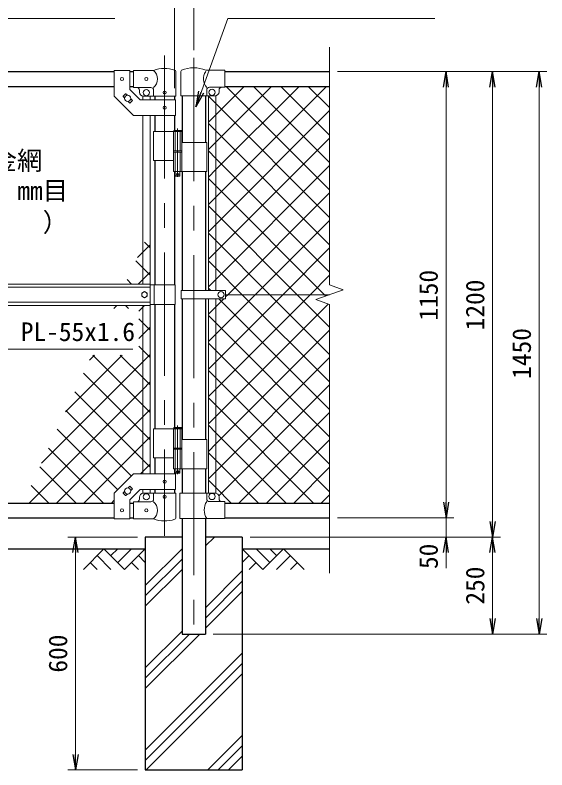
# Model space of a CAD drawing. Units: millimetres, scale not verified. Extents: x -4200 to 4200, y -2970 to 2970.
# Drawn here: x -2045 to -674, y -1039 to 907 of the extents above; entities that cross this region are included whole.
import ezdxf
from ezdxf.enums import TextEntityAlignment as Align

# ---------------------------------------------------------------- set-up
doc = ezdxf.new("R2010")
doc.units = ezdxf.units.MM
doc.header["$LTSCALE"] = 10
doc.linetypes.add('DASHED', pattern=[7.5, 6, -1.5])
doc.linetypes.add('USER1', pattern=[50.8, 31.75, -6.35, 6.35, -6.35])
for name, color, linetype, lineweight in [('0-1_D-BMK', 2, 'USER1', 13), ('0-2_D-STR1', 1, 'Continuous', 25), ('0-3_D-STR3', 3, 'Continuous', 13), ('0-4_D-BGD', 7, 'Continuous', 25), ('0-5_D-STR4', 7, 'Continuous', 25), ('0-6_D-DCR-HCH', 7, 'Continuous', 13), ('0-7_D-STR-DIM', 7, 'Continuous', 13), ('0-A_D-STR-TXT', 7, 'Continuous', 13), ('0-B_D-STR2', 7, 'Continuous', 13)]:
    doc.layers.add(name, color=color, linetype=linetype, lineweight=lineweight)
doc.layers.add('0-8_0', color=7, linetype='Continuous')
doc.styles.add('ＭＳ ゴシック', font='')
doc.styles.get('ＭＳ ゴシック').set_extended_font_data('MS Gothic')

# ---------------------------------------------------------------- blocks, each defined once
blk = doc.blocks.new('_Open')
at = {"layer": '0-8_0'}
blk.add_line((-10, 1.667), (0, 0), dxfattribs=at)
blk.add_lwpolyline([(-10, -1.667), (0, 0), (-10, 0)], dxfattribs=at)

msp = doc.modelspace()

# ---------------------------------------------------------------- linework, layer by layer
at = {"layer": '0-1_D-BMK'}
for p, q in [((-1659.2, 803.1), (-1659.2, -435.29)), ((-1584.05, 796.61), (-1584.05, -699.21)), ((-1625.78, 614.79), (-1625.78, 489.9)), ((-1629.4, 496.87), (-1622.15, 496.87)), ((-1625.64, -151.21), (-1625.64, -276.1)), ((-1629.26, -269.13), (-1622.01, -269.13))]:
    msp.add_line(p, q, dxfattribs=at)
at = {"layer": '0-2_D-STR1'}
for p, q in [((-2423.4, 761.37), (-1789.2, 761.37)), ((-1749.2, 761.37), (-1739.2, 761.37)), ((-1504.05, 761.37), (-1234.05, 761.37)), ((-2423.4, 723.37), (-1789.2, 723.37)), ((-1749.2, 723.37), (-1739.2, 723.37)), ((-1504.05, 723.37), (-1234.05, 723.37)), ((-1684.6, 698.37), (-1684.6, 688.32)), ((-1633.8, 698.37), (-1633.8, 688.32)), ((-1614.3, 699.07), (-1614.3, 578.87)), ((-1553.8, 699.07), (-1553.8, 578.87)), ((-1684.6, 648.32), (-1684.6, 606.87)), ((-1633.8, 648.32), (-1633.8, 609.87)), ((-1684.6, 531.87), (-1684.6, 211.37)), ((-1633.8, 503.87), (-1633.8, 211.37)), ((-1614.3, 503.87), (-1614.3, 196.87)), ((-1553.8, 503.87), (-1553.8, 196.87)), ((-1614.3, 175.87), (-1614.3, -187.13)), ((-1553.8, 175.87), (-1553.8, -187.13)), ((-1684.6, 161.37), (-1684.6, -159.13)), ((-1633.8, 161.37), (-1633.8, -156.13)), ((-1684.6, -234.13), (-1684.6, -275.58)), ((-1633.8, -262.13), (-1633.8, -275.58)), ((-1614.3, -262.13), (-1614.3, -324.93)), ((-1553.8, -262.13), (-1553.8, -324.93)), ((-1684.6, -315.58), (-1684.6, -325.63)), ((-1633.8, -315.58), (-1633.8, -325.63)), ((-2423.4, -350.63), (-1789.2, -350.63)), ((-1749.2, -350.63), (-1739.2, -350.63)), ((-1504.05, -350.63), (-1234.05, -350.63)), ((-2423.4, -388.63), (-1789.2, -388.63)), ((-1749.2, -388.63), (-1739.2, -388.63)), ((-1504.05, -388.63), (-1234.05, -388.63)), ((-1614.3, -390.93), (-1614.3, -688.63)), ((-1553.8, -390.93), (-1553.8, -688.63)), ((-1614.3, -688.63), (-1553.8, -688.63))]:
    msp.add_line(p, q, dxfattribs=at)
at = {"layer": '0-3_D-STR3'}
for p, q in [((-1789.2, 764.57), (-1789.2, 698.32)), ((-1749.2, 764.57), (-1789.2, 764.57)), ((-1749.2, 764.57), (-1749.2, 714.89)), ((-1739.2, 764.37), (-1687.75, 764.37)), ((-1739.2, 764.37), (-1739.2, 720.37)), ((-1630.65, 698.37), (-1630.65, 762.06)), ((-1617.45, 761.92), (-1617.45, 699.07)), ((-1552.91, 765.07), (-1504.05, 765.07)), ((-1504.05, 721.07), (-1504.05, 765.07)), ((-1739.2, 720.37), (-1694.75, 720.37)), ((-1543.65, 721.07), (-1504.05, 721.07)), ((-1760.21, 703.98), (-1765.86, 698.33)), ((-1755.08, 700.27), (-1758.79, 703.98)), ((-1722.63, 688.32), (-1749.2, 714.89)), ((-1724.2, 713.37), (-1724.2, 708.37)), ((-1687.75, 698.37), (-1687.75, 713.37)), ((-1550.65, 714.07), (-1550.65, 699.07)), ((-1519.05, 709.07), (-1519.05, 714.07)), ((-1762.15, 693.2), (-1765.86, 696.91)), ((-1749.6, 680.65), (-1753.32, 684.37)), ((-1742.53, 686.31), (-1748.19, 680.65)), ((-1742.53, 687.72), (-1746.24, 691.44)), ((-1631.5, 688.32), (-1722.63, 688.32)), ((-1715.7, 698.37), (-1715.7, 688.32)), ((-1687.75, 698.37), (-1714.2, 698.37)), ((-1696.7, 698.37), (-1696.7, 688.32)), ((-1630.65, 698.37), (-1687.75, 698.37)), ((-1631.5, 688.32), (-1631.5, 648.32)), ((-1617.45, 699.07), (-1529.05, 699.07)), ((-1546.55, 699.07), (-1546.55, 196.87)), ((-1527.55, 699.07), (-1527.55, 196.87)), ((-1715.7, 648.32), (-1715.7, 213.87)), ((-1696.7, 648.32), (-1696.7, 213.87)), ((-1687.75, 606.87), (-1687.75, 531.87)), ((-1687.75, 606.87), (-1614.98, 606.87)), ((-1636.58, 606.87), (-1636.58, 556.87)), ((-1615.78, 608.87), (-1635.78, 608.87)), ((-1634.78, 609.87), (-1616.78, 609.87)), ((-1615.78, 608.87), (-1616.78, 609.87)), ((-1615.78, 608.87), (-1615.78, 606.87)), ((-1614.98, 606.87), (-1614.98, 556.87)), ((-1614.98, 578.87), (-1550.75, 578.87)), ((-1550.75, 578.87), (-1550.75, 503.87)), ((-1636.58, 556.87), (-1614.98, 556.87)), ((-1636.58, 553.87), (-1614.98, 553.87)), ((-1636.58, 553.87), (-1636.58, 503.87)), ((-1636.28, 556.87), (-1636.28, 553.87)), ((-1636.28, 553.87), (-1615.28, 553.87)), ((-1615.28, 556.87), (-1615.28, 553.87)), ((-1614.98, 553.87), (-1614.98, 503.87)), ((-1687.75, 531.87), (-1636.8, 531.87)), ((-1636.58, 503.87), (-1550.75, 503.87)), ((-1631.78, 503.87), (-1631.78, 492.87)), ((-1630.78, 491.87), (-1631.78, 492.87)), ((-1630.78, 491.87), (-1620.78, 491.87)), ((-1620.78, 491.87), (-1619.78, 492.87)), ((-2516.3, 213.87), (-1696.3, 213.87)), ((-2516.3, 205.87), (-1696.3, 205.87)), ((-1696.3, 158.87), (-1696.3, 213.87)), ((-1632.2, 211.37), (-1696.3, 211.37)), ((-1686.2, 211.37), (-1686.2, 161.37)), ((-1632.2, 211.37), (-1632.2, 161.37)), ((-1616.85, 196.87), (-1616.85, 175.87)), ((-1616.85, 196.87), (-1502.05, 196.87)), ((-1502.05, 196.87), (-1502.05, 175.87)), ((-1616.85, 175.87), (-1502.05, 175.87)), ((-1546.55, -324.93), (-1546.55, 175.87)), ((-1527.55, -324.93), (-1527.55, 175.87)), ((-1234.05, 186.37), (-1502.05, 186.37)), ((-2516.3, 166.87), (-1696.3, 166.87)), ((-2516.3, 158.87), (-1696.3, 158.87)), ((-1715.7, 158.87), (-1715.7, -275.58)), ((-1696.7, 158.87), (-1696.7, -275.58)), ((-1632.2, 161.37), (-1696.3, 161.37)), ((-1687.75, -159.13), (-1687.75, -234.13)), ((-1687.75, -159.13), (-1614.84, -159.13)), ((-1636.44, -159.13), (-1636.44, -209.13)), ((-1615.64, -157.13), (-1635.64, -157.13)), ((-1634.64, -156.13), (-1616.64, -156.13)), ((-1615.64, -157.13), (-1616.64, -156.13)), ((-1615.64, -157.13), (-1615.64, -159.13)), ((-1614.84, -159.13), (-1614.84, -209.13)), ((-1614.84, -187.13), (-1550.5, -187.13)), ((-1550.5, -187.13), (-1550.5, -262.13)), ((-1636.44, -209.13), (-1614.84, -209.13)), ((-1636.44, -212.13), (-1614.84, -212.13)), ((-1636.44, -212.13), (-1636.44, -262.13)), ((-1636.14, -209.13), (-1636.14, -212.13)), ((-1636.14, -212.13), (-1615.14, -212.13)), ((-1615.14, -209.13), (-1615.14, -212.13)), ((-1614.84, -212.13), (-1614.84, -262.13)), ((-1687.75, -234.13), (-1636.55, -234.13)), ((-1636.44, -262.13), (-1550.5, -262.13)), ((-1631.64, -262.13), (-1631.64, -273.13)), ((-1630.64, -274.13), (-1631.64, -273.13)), ((-1631.5, -315.58), (-1631.5, -275.58)), ((-1630.64, -274.13), (-1620.64, -274.13)), ((-1620.64, -274.13), (-1619.64, -273.13)), ((-1749.6, -307.92), (-1753.32, -311.63)), ((-1742.53, -313.57), (-1748.19, -307.92)), ((-1789.2, -391.83), (-1789.2, -325.58)), ((-1762.15, -320.46), (-1765.86, -324.18)), ((-1760.21, -331.25), (-1765.86, -325.59)), ((-1755.08, -327.53), (-1758.79, -331.25)), ((-1722.63, -315.58), (-1749.2, -342.15)), ((-1742.53, -314.99), (-1746.24, -318.7)), ((-1631.5, -315.58), (-1722.63, -315.58)), ((-1715.7, -315.58), (-1715.7, -325.63)), ((-1687.75, -325.63), (-1714.2, -325.63)), ((-1696.7, -315.58), (-1696.7, -325.63)), ((-1630.65, -325.63), (-1687.75, -325.63)), ((-1687.75, -325.63), (-1687.75, -340.63)), ((-1630.65, -325.63), (-1630.65, -389.33)), ((-1619.75, -324.93), (-1529.05, -324.93)), ((-1619.75, -324.93), (-1619.75, -390.93)), ((-1550.65, -324.93), (-1550.65, -339.93)), ((-1749.2, -391.83), (-1749.2, -342.15)), ((-1739.2, -347.63), (-1694.75, -347.63)), ((-1739.2, -391.63), (-1739.2, -347.63)), ((-1724.2, -340.63), (-1724.2, -335.63)), ((-1543.65, -346.93), (-1504.05, -346.93)), ((-1519.05, -334.93), (-1519.05, -339.93)), ((-1504.05, -346.93), (-1504.05, -390.93)), ((-1749.2, -391.83), (-1789.2, -391.83)), ((-1739.2, -391.63), (-1687.75, -391.63)), ((-1619.75, -390.93), (-1504.05, -390.93))]:
    msp.add_line(p, q, dxfattribs=at)
at = {"layer": '0-3_D-STR3', "linetype": 'DASHED'}
for p, q in [((-1632.08, 606.87), (-1632.08, 556.87)), ((-1619.48, 606.87), (-1619.48, 556.87)), ((-1632.08, 553.87), (-1632.08, 503.87)), ((-1619.48, 553.87), (-1619.48, 503.87)), ((-1631.94, -159.13), (-1631.94, -209.13)), ((-1619.34, -159.13), (-1619.34, -209.13)), ((-1631.94, -212.13), (-1631.94, -262.13)), ((-1619.34, -212.13), (-1619.34, -262.13))]:
    msp.add_line(p, q, dxfattribs=at)
at = {"layer": '0-3_D-STR3'}
for points in [[(-1631.5, 648.32), (-1739.2, 648.32), (-1789.2, 698.32)], [(-1634.78, 609.87), (-1635.78, 608.87), (-1635.78, 606.87)], [(-1619.78, 503.87), (-1619.78, 492.87), (-1631.78, 492.87)], [(-1634.64, -156.13), (-1635.64, -157.13), (-1635.64, -159.13)], [(-1619.64, -262.13), (-1619.64, -273.13), (-1631.64, -273.13)], [(-1631.5, -275.58), (-1739.2, -275.58), (-1789.2, -325.58)]]:
    msp.add_lwpolyline(points, dxfattribs=at)
msp.add_lwpolyline([(-1711.3, 194.47), (-1718.31, 190.42), (-1718.31, 182.32), (-1711.3, 178.27), (-1704.28, 182.32), (-1704.28, 190.42)], close=True, dxfattribs=at)
for centre, radius in [((-1769.2, 742.32), 4), ((-1706.2, 742.37), 4), ((-1706.2, 707.37), 8), ((-1659.2, 707.37), 4), ((-1537.05, 708.07), 8), ((-1754.2, 692.32), 8), ((-1659.2, 668.32), 4), ((-1625.78, 496.87), 2.5), ((-1711.3, 186.37), 7.03), ((-1514.05, 186.37), 8), ((-1625.64, -269.13), 2.5), ((-1659.2, -295.58), 4), ((-1754.2, -319.58), 8), ((-1706.2, -334.63), 8), ((-1659.2, -334.63), 4), ((-1537.05, -333.93), 8), ((-1769.2, -369.58), 4), ((-1706.2, -369.63), 4)]:
    msp.add_circle(centre, radius, dxfattribs=at)
for centre, radius, start, end in [((-1659.2, 689.64), 80, 70.77949, 110.9084), ((-1705.94, 742.37), 28.55, 309.59418, 50.40582), ((-1633.95, 762.06), 3.3, 0, 70.77949), ((-1614.15, 761.92), 3.3, 113.10629, 180), ((-1584.05, 691.37), 80, 67.09875, 113.10629), ((-1525.52, 743.12), 33.4, 146.35914, 222.2959), ((-1731.2, 713.37), 7, 0, 90), ((-1694.75, 713.37), 7, 0, 90), ((-1543.65, 714.07), 7, 90, 180), ((-1512.05, 714.07), 7, 90, 180), ((-1759.5, 703.28), 1, 45, 135), ((-1714.2, 708.37), 10, 180, 270), ((-1529.05, 709.07), 10, 270, 0), ((-1765.16, 697.62), 1, 135, 225), ((-1743.24, 687.01), 1, 315, 45), ((-1748.89, 681.36), 1, 225, 315), ((-1748.89, -308.62), 1, 45, 135), ((-1765.16, -324.89), 1, 135, 225), ((-1743.24, -314.28), 1, 315, 45), ((-1714.2, -335.63), 10, 90, 180), ((-1529.05, -334.93), 10, 0, 90), ((-1759.5, -330.54), 1, 225, 315), ((-1731.2, -340.63), 7, 270, 0), ((-1694.75, -340.63), 7, 270, 0), ((-1705.94, -369.63), 28.55, 309.59418, 50.40582), ((-1516.43, -368.93), 40.68, 147.25964, 212.74036), ((-1543.65, -339.93), 7, 180, 270), ((-1512.05, -339.93), 7, 180, 270), ((-1659.2, -316.9), 80, 249.0916, 289.22051), ((-1633.95, -389.33), 3.3, 289.22051, 0)]:
    msp.add_arc(centre, radius, start, end, dxfattribs=at)
at = {"layer": '0-4_D-BGD'}
for p, q in [((-2494.05, -468.63), (-1709.05, -468.63)), ((-1459.05, -468.63), (-1234.05, -468.63))]:
    msp.add_line(p, q, dxfattribs=at)
at = {"layer": '0-5_D-STR4'}
for p, q in [((-1709.05, -438.63), (-1709.05, -1038.63)), ((-1614.3, -438.63), (-1709.05, -438.63)), ((-1459.05, -438.63), (-1553.8, -438.63)), ((-1459.05, -438.63), (-1459.05, -1038.63)), ((-1709.05, -1038.63), (-1459.05, -1038.63))]:
    msp.add_line(p, q, dxfattribs=at)
at = {"layer": '0-6_D-DCR-HCH'}
for p, q in [((-1553.8, -461.46), (-1530.97, -438.63)), ((-1815.47, -468.63), (-1868.68, -521.84)), ((-1833.21, -486.37), (-1797.57, -521.84)), ((-1815.47, -468.63), (-1762.26, -521.84)), ((-1797.73, -486.37), (-1780, -468.63)), ((-1780, -504.11), (-1744.52, -468.63)), ((-1762.26, -521.84), (-1709.05, -468.63)), ((-1726.78, -486.37), (-1709.05, -504.03)), ((-1709.05, -563.67), (-1614.3, -468.92)), ((-1405.83, -521.84), (-1459.05, -468.63)), ((-1441.31, -486.37), (-1459.05, -504.03)), ((-1388.1, -504.11), (-1423.57, -468.63)), ((-1352.62, -468.63), (-1405.83, -521.84)), ((-1370.27, -486.46), (-1388.1, -468.63)), ((-1334.88, -486.37), (-1370.52, -521.84)), ((-1352.62, -468.63), (-1299.41, -521.84)), ((-1850.94, -504.11), (-1833.13, -521.84)), ((-1744.52, -504.11), (-1726.7, -521.84)), ((-1709.05, -590.19), (-1614.3, -495.44)), ((-1423.57, -504.11), (-1441.39, -521.84)), ((-1317.15, -504.11), (-1334.97, -521.84)), ((-1709.05, -616.71), (-1614.3, -521.96)), ((-1553.8, -620.56), (-1459.05, -525.81)), ((-1553.8, -647.07), (-1459.05, -552.32)), ((-1553.8, -673.59), (-1459.05, -578.84)), ((-1709.05, -775.81), (-1614.3, -681.06)), ((-1709.05, -828.84), (-1568.84, -688.63)), ((-1709.05, -802.32), (-1595.36, -688.63)), ((-1709.05, -987.94), (-1459.05, -737.94)), ((-1709.05, -1014.45), (-1459.05, -764.45)), ((-1706.71, -1038.63), (-1459.05, -790.97)), ((-1547.61, -1038.63), (-1459.05, -950.07)), ((-1521.09, -1038.63), (-1459.05, -976.59)), ((-1494.58, -1038.63), (-1459.05, -1003.1))]:
    msp.add_line(p, q, dxfattribs=at)
at = {"layer": '0-7_D-STR-DIM'}
for p, q in [((-1584.05, 816.61), (-1584.05, 1271.37)), ((-1633.8, 718.37), (-1633.8, 1151.37)), ((-1234.05, 212.02), (-1234.05, 824.37)), ((-1214.05, 761.37), (-914.05, 761.37)), ((-1214.05, 761.37), (-794.05, 761.37)), ((-1214.05, 761.37), (-674.05, 761.37)), ((-934.05, -348.63), (-934.05, 721.37)), ((-814.05, -398.63), (-814.05, 721.37)), ((-694.05, -648.63), (-694.05, 721.37)), ((-1269.28, 173.54), (-1198.81, 199.19)), ((-1198.81, 199.19), (-1234.05, 212.02)), ((-1234.05, 160.72), (-1269.28, 173.54)), ((-1234.05, -531.63), (-1234.05, 160.72)), ((-934.05, -348.63), (-934.05, -308.63)), ((-1214.05, -388.63), (-914.05, -388.63)), ((-1214.05, -388.63), (-914.05, -388.63)), ((-934.05, -438.63), (-934.05, -388.63)), ((-1729.05, -438.63), (-1909.05, -438.63)), ((-1439.05, -438.63), (-914.05, -438.63)), ((-1439.05, -438.63), (-794.05, -438.63)), ((-1439.05, -438.63), (-794.05, -438.63)), ((-1889.05, -478.63), (-1889.05, -998.63)), ((-934.05, -478.63), (-934.05, -518.63)), ((-814.05, -478.63), (-814.05, -648.63)), ((-1533.8, -688.63), (-674.05, -688.63)), ((-1533.8, -688.63), (-794.05, -688.63)), ((-1729.05, -1038.63), (-1909.05, -1038.63))]:
    msp.add_line(p, q, dxfattribs=at)
at = {"layer": '0-A_D-STR-TXT'}
for points in [[(-1787.47, 898.46), (-2323.67, 898.46), (-2378.23, 752.8)], [(-963.15, 898.46), (-1496.31, 898.46), (-1578.24, 672.73)], [(-1741.11, 45.68), (-2082.39, 45.68), (-2118.49, 181.26)]]:
    msp.add_lwpolyline(points, dxfattribs=at)
at = {"layer": '0-B_D-STR2'}
for p, q in [((-1527.55, 650.07), (-1454.25, 723.37)), ((-1527.55, 579.36), (-1383.54, 723.37)), ((-1527.55, 508.65), (-1312.83, 723.37)), ((-1527.55, 437.94), (-1242.12, 723.37)), ((-1234.05, 456.39), (-1501.03, 723.37)), ((-1234.05, 527.1), (-1430.32, 723.37)), ((-1234.05, 597.81), (-1359.6, 723.37)), ((-1234.05, 668.52), (-1288.89, 723.37)), ((-1527.55, 679.18), (-1546.55, 698.18)), ((-1234.05, 385.68), (-1527.55, 679.18)), ((-1546.55, 631.07), (-1527.55, 650.07)), ((-1527.55, 367.23), (-1234.05, 660.73)), ((-1527.55, 608.47), (-1546.55, 627.47)), ((-1234.05, 314.97), (-1527.55, 608.47)), ((-1527.55, 296.52), (-1234.05, 590.02)), ((-1546.55, 560.36), (-1527.55, 579.36)), ((-1527.55, 537.76), (-1546.55, 556.76)), ((-1234.05, 244.26), (-1527.55, 537.76)), ((-1546.55, 489.65), (-1527.55, 508.65)), ((-1527.55, 225.81), (-1234.05, 519.31)), ((-1546.55, 418.94), (-1527.55, 437.94)), ((-1527.55, 396.33), (-1546.55, 415.33)), ((-1317.58, 186.37), (-1527.55, 396.33)), ((-1425.57, 186.37), (-1234.05, 377.89)), ((-1546.55, 348.23), (-1527.55, 367.23)), ((-1527.55, 325.62), (-1546.55, 344.62)), ((-1696.7, 307.26), (-1711.02, 321.58)), ((-1388.29, 186.37), (-1527.55, 325.62)), ((-1546.55, 277.52), (-1527.55, 296.52)), ((-1354.86, 186.37), (-1234.05, 307.18)), ((-1527.55, 254.91), (-1546.55, 273.91)), ((-1459, 186.37), (-1527.55, 254.91)), ((-1284.14, 186.37), (-1234.05, 236.47)), ((-1744.72, 213.87), (-1755.99, 225.13)), ((-1546.55, 206.81), (-1527.55, 225.81)), ((-1540.21, 196.87), (-1546.55, 203.2)), ((-1201.64, 198.16), (-1200.13, 199.67)), ((-1527.55, 84.39), (-1425.57, 186.37)), ((-1527.55, 13.68), (-1354.86, 186.37)), ((-1527.55, -57.03), (-1284.14, 186.37)), ((-1234.05, -109.3), (-1519.21, 175.87)), ((-1234.05, -38.59), (-1459, 186.37)), ((-1234.05, 32.12), (-1388.29, 186.37)), ((-1234.05, 102.83), (-1317.58, 186.37)), ((-1790.41, 150.46), (-1782, 158.87)), ((-1752.03, 150.46), (-1760.43, 158.87)), ((-1527.55, 113.49), (-1546.55, 132.49)), ((-1234.05, -180.01), (-1527.55, 113.49)), ((-1546.55, 65.39), (-1527.55, 84.39)), ((-1527.55, -198.46), (-1234.05, 95.04)), ((-1527.55, 42.78), (-1546.55, 61.78)), ((-1234.05, -250.72), (-1527.55, 42.78)), ((-1914.73, -115.28), (-1768.99, 30.46)), ((-1852.94, 17.21), (-1839.7, 30.46)), ((-1715.7, -98), (-1844.16, 30.46)), ((-1715.7, -27.29), (-1773.45, 30.46)), ((-1527.55, -269.17), (-1234.05, 24.33)), ((-1546.55, -5.32), (-1527.55, 13.68)), ((-1715.7, -168.71), (-1868.42, -15.99)), ((-1527.55, -27.93), (-1546.55, -8.93)), ((-1696.7, -46.29), (-1715.7, -27.29)), ((-1715.7, -57.67), (-1696.7, -38.67)), ((-1234.05, -321.43), (-1527.55, -27.93)), ((-2008.66, -350.63), (-1715.7, -57.67)), ((-1546.55, -76.03), (-1527.55, -57.03)), ((-1519.55, -331.88), (-1234.05, -46.38)), ((-1715.7, -239.42), (-1890.91, -64.21)), ((-1527.55, -98.64), (-1546.55, -79.64)), ((-1744.72, -281.11), (-1913.4, -112.43)), ((-1696.7, -117), (-1715.7, -98)), ((-1715.7, -128.38), (-1696.7, -109.38)), ((-1275.55, -350.63), (-1527.55, -98.64)), ((-1937.95, -350.63), (-1715.7, -128.38)), ((-1467.59, -350.63), (-1234.05, -117.09)), ((-1527.55, -169.35), (-1546.55, -150.35)), ((-1780.08, -316.46), (-1935.89, -160.66)), ((-1696.7, -187.71), (-1715.7, -168.71)), ((-1346.27, -350.63), (-1527.55, -169.35)), ((-1715.7, -199.09), (-1696.7, -180.09)), ((-1396.88, -350.63), (-1234.05, -187.8)), ((-1816.62, -350.63), (-1958.37, -208.88)), ((-1867.24, -350.63), (-1715.7, -199.09)), ((-1546.55, -217.46), (-1527.55, -198.46)), ((-1527.55, -240.06), (-1546.55, -221.06)), ((-1696.7, -258.42), (-1715.7, -239.42)), ((-1416.98, -350.63), (-1527.55, -240.06)), ((-1887.33, -350.63), (-1980.86, -257.1)), ((-1546.55, -288.17), (-1527.55, -269.17)), ((-1326.17, -350.63), (-1234.05, -258.51)), ((-1527.55, -310.77), (-1546.55, -291.77)), ((-1958.04, -350.63), (-2003.35, -305.33)), ((-1487.69, -350.63), (-1527.55, -310.77)), ((-1255.46, -350.63), (-1234.05, -329.22)), ((-1796.53, -350.63), (-1789.2, -343.3))]:
    msp.add_line(p, q, dxfattribs=at)
for points in [[(-1243.45, 182.95), (-1246.87, 186.37), (-1527.55, 467.04), (-1546.55, 486.04)], [(-1502.05, 180.6), (-1496.28, 186.37), (-1234.05, 448.6)], [(-1729.38, 282.2), (-1715.7, 295.88), (-1696.7, 314.88)], [(-1696.7, 236.55), (-1715.7, 255.55), (-1733.5, 273.36)], [(-1727, 213.87), (-1715.7, 225.17), (-1696.7, 244.17)], [(-1546.55, 136.1), (-1527.55, 155.1), (-1506.78, 175.87)], [(-1726.07, 144.09), (-1715.7, 154.46), (-1711.29, 158.87)], [(-1546.55, -146.74), (-1527.55, -127.74), (-1237.74, 162.06)], [(-1696.7, 95.13), (-1715.7, 114.13), (-1726.07, 124.5)], [(-1726.07, 73.38), (-1715.7, 83.75), (-1696.7, 102.75)], [(-1696.7, 24.42), (-1715.7, 43.42), (-1726.07, 53.79)], [(-1976.51, -247.77), (-1715.7, 13.04), (-1696.7, 32.04)], [(-1721.48, -275.58), (-1715.7, -269.8), (-1696.7, -250.8)]]:
    msp.add_lwpolyline(points, dxfattribs=at)

# ---------------------------------------------------------------- block references
at = {"layer": '0-7_D-STR-DIM', "xscale": 4, "yscale": 4}
for p, rotation in [((-934.05, 761.37), 90), ((-814.05, 761.37), 90), ((-694.05, 761.37), 90), ((-934.05, -388.63), 270), ((-934.05, -388.63), 270), ((-814.05, -438.63), 270), ((-1889.05, -438.63), 90), ((-934.05, -438.63), 90), ((-814.05, -438.63), 90), ((-814.05, -688.63), 270), ((-694.05, -688.63), 270), ((-1889.05, -1038.63), 270)]:
    msp.add_blockref('_Open', p, dxfattribs=dict(at, rotation=rotation))
at = {"layer": '0-A_D-STR-TXT', "xscale": 4, "yscale": 4, "rotation": 250.05227}
msp.add_blockref('_Open', (-1578.92, 670.85), dxfattribs=at)

# ---------------------------------------------------------------- texts
at = {"layer": '0-7_D-STR-DIM', "style": 'ＭＳ ゴシック'}
for s, p in [('1150', (-940.79, 119.47)), ('1200', (-820.79, 94.47)), ('1450', (-700.79, -30.53)), ('50', (-940.79, -520.83)), ('250', (-820.79, -612.63)), ('600', (-1895.79, -787.88))]:
    msp.add_text(s, height=48.09, rotation=90, dxfattribs=at).set_placement(p, align=Align.BOTTOM_LEFT)
at = {"layer": '0-A_D-STR-TXT', "style": 'ＭＳ ゴシック'}
for s, p in [('菱形金網', (-2236.5, 493.77)), ('φ\u3000 x\u3000 mm目', (-2317.71, 416.18)), ('（\u3000\u3000\u3000\u3000）', (-2301.47, 334.53)), ('PL-55x1.6', (-2029.94, 52.43))]:
    msp.add_text(s, height=48.09, dxfattribs=at).set_placement(p, align=Align.BOTTOM_LEFT)

doc.saveas('drawing.dxf')
